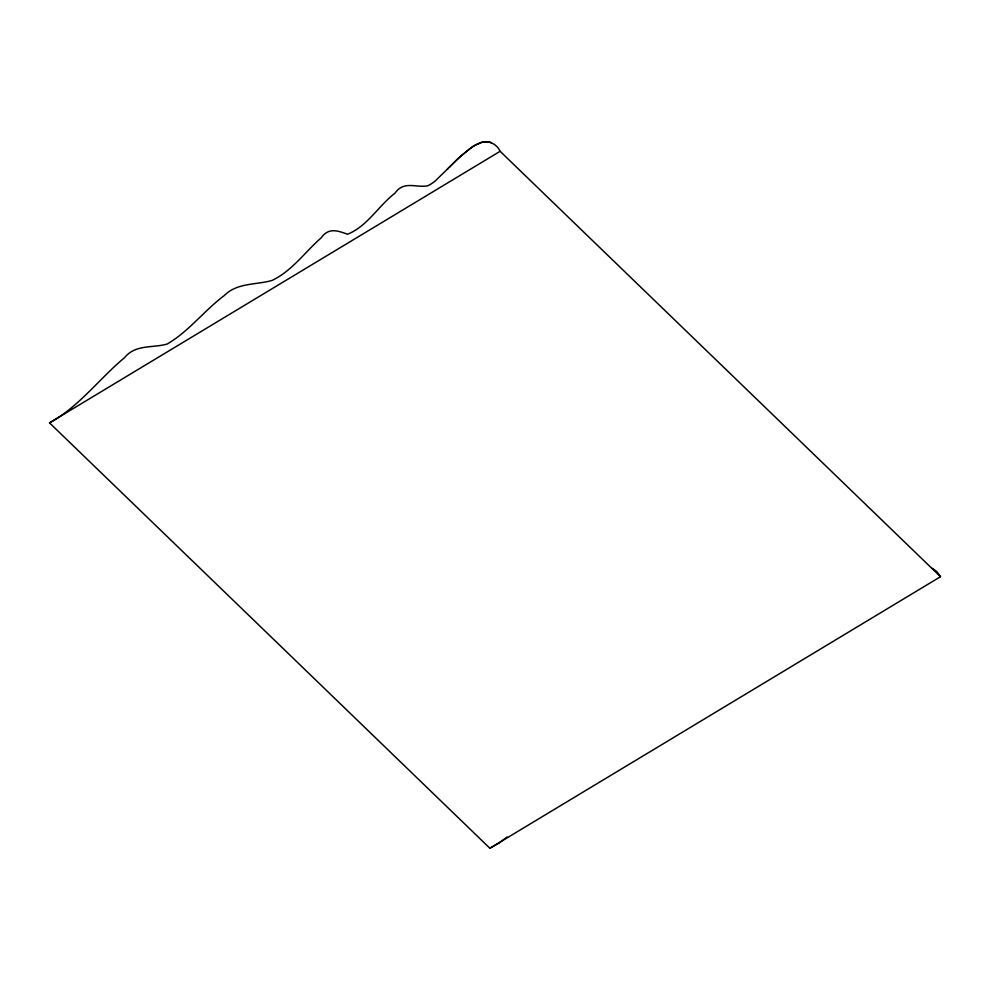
<?xml version="1.0" encoding="UTF-8"?>
<svg xmlns="http://www.w3.org/2000/svg" width="990" height="990" viewBox="0 0 990 990"><rect width="100%" height="100%" fill="white"/><g stroke="black" fill="none" stroke-linecap="round" stroke-linejoin="round"><path stroke-width="1.49" d="M491.337 142.733A75.908 25.431 -46 0 0 486.771 141.756L481.858 142.411L475.72 144.911A30.096 10.061 -46 0 0 472.688 146.693L461.154 155.715L435.625 180.588A18.142 6.076 -46 0 1 427.519 185.835C416.023 188.001 403.871 180.353 394.973 193.174C378.526 205.858 367.216 226.339 347.601 234.234C337.838 230.856 328.903 227.007 321.069 237.922C304.858 252.165 291.901 271.074 271.978 280.467C255.915 285.046 237.192 282.534 224.272 295.552C204.299 310.501 188.942 331.304 167.298 343.976C152.893 348.294 135.593 344 124.579 357.637C99.136 378.824 78.953 406.841 49.5 422.854L489.877 848.244L499.096 842.997L507.115 837.008M447.381 169.203L448.396 168.164M449.274 167.285L451.254 165.268M451.762 164.748L453.841 162.682M49.5 422.854L500.123 151.309L940.5 576.7L489.877 848.244M932.345 568.347L936.911 571.725L940.5 576.7M500.123 151.309C496.473 143.117 486.325 138.984 478.207 143.699A31.111 10.407 -46 0 0 469.693 148.723L458.024 158.61A84.546 28.364 -46 0 0 454.336 162.137"/></g></svg>
